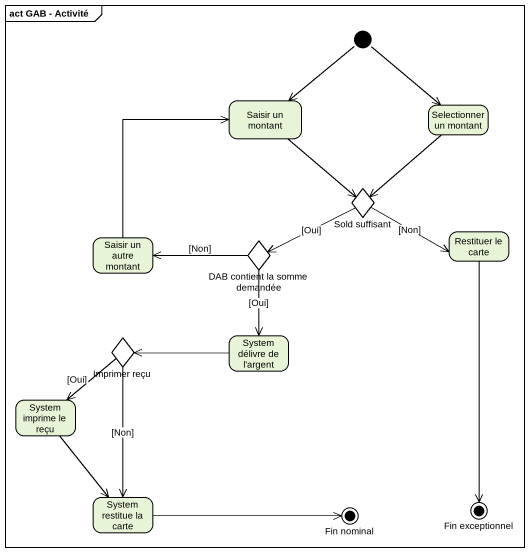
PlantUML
@startuml
mainframe act GAB - Activité
hide empty description
state "Saisir un montant" as Saisir_un_montant
state "Selectionner un montant" as Selectionner_un_montant
state "Sold suffisant" as Sold_suffisant <<choice>>
state "Saisir un autre montant" as Saisir_un_autre_montant
state "DAB contient la somme demandée" as DAB_contient_la_somme <<choice>>
state "Restituer le carte" as Restituer_le_carte
state "Imprimer reçu" as Imprimer_reçu <<choice>>
state "System délivre de l'argent" as System_délivre_de_l_argent
state "System imprime le reçu" as System_imprime_le_reçu
state "System restitue la carte" as System_restitue_la_carte
state "Fin nominal" as Fin_nominal <<end>>
state "Fin exceptionnel" as Fin_exceptionnel <<end>>
[*] --> Saisir_un_montant
[*] --> Selectionner_un_montant
Saisir_un_montant --> Sold_suffisant
Selectionner_un_montant --> Sold_suffisant
Sold_suffisant -left-> DAB_contient_la_somme : [Oui]
Sold_suffisant -right-> Restituer_le_carte : [Non]
Saisir_un_autre_montant -up-> Saisir_un_montant
DAB_contient_la_somme -left-> Saisir_un_autre_montant : [Non]
DAB_contient_la_somme --> System_délivre_de_l_argent : [Oui]
Restituer_le_carte --> Fin_exceptionnel
Imprimer_reçu --> System_imprime_le_reçu : [Oui]
Imprimer_reçu --> System_restitue_la_carte : [Non]
System_délivre_de_l_argent -left-> Imprimer_reçu
System_imprime_le_reçu --> System_restitue_la_carte
System_restitue_la_carte -right-> Fin_nominal
@enduml
